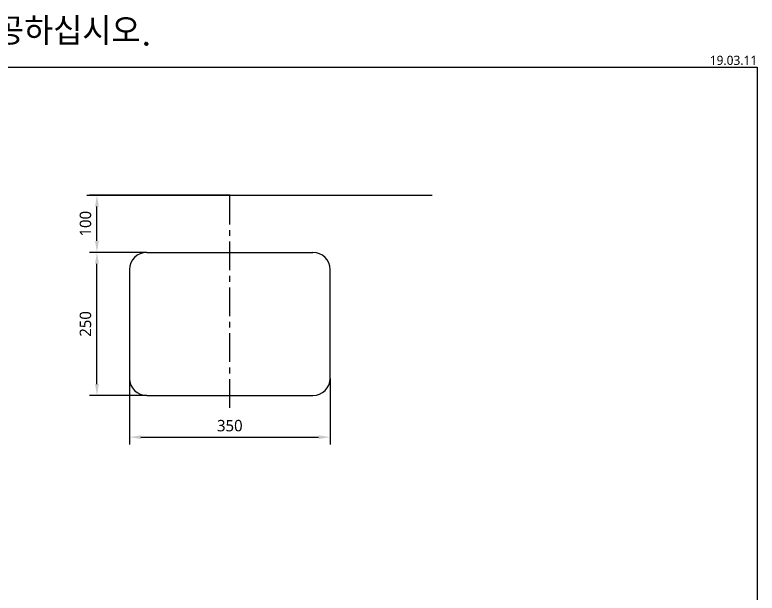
# Model space of a CAD drawing. Extents: x 9 to 3109, y -2323 to -132.
# Drawn here: x 1814 to 3109, y -1142 to -132 of the extents above; entities that cross this region are included whole.
import ezdxf

# ---------------------------------------------------------------- set-up
doc = ezdxf.new("R2010")
doc.units = 0
doc.header["$LTSCALE"] = 20
doc.header["$MEASUREMENT"] = 0
doc.linetypes.add('CENTER', pattern=[2, 1.25, -0.25, 0.25, -0.25])
doc.layers.get('0').update_dxf_attribs({"linetype": 'CONTINUOUS'})
doc.layers.get('DEFPOINTS').update_dxf_attribs({"linetype": 'CONTINUOUS'})
for name, color, linetype in [('3', 3, 'CONTINUOUS'), ('5', 5, 'CONTINUOUS'), ('CENTER', 2, 'CENTER')]:
    doc.layers.add(name, color=color, linetype=linetype)
doc.styles.add('GHS', font='romans', dxfattribs={"bigfont": 'ghs'})
doc.styles.get("Standard").update_dxf_attribs({"font": 'NanumGothic.ttf'})
doc.dimstyles.get("Standard").update_dxf_attribs({"dimtxt": 2.5, "dimasz": 2, "dimexe": 2, "dimexo": 1, "dimgap": 1.5, "dimtad": 1, "dimdec": 0, "dimlfac": 10, "dimrnd": 0.5, "dimzin": 0, "dimdsep": 46, "dimtxsty": 'Standard', "dimcen": 0, "dimclrt": 2, "dimadec": 0, "dimazin": 0, "dimtfac": 1, "dimtdec": 0, "dimtmove": 0, "dimatfit": 3, "dimfxl": 1, "dimtolj": 1, "dimtzin": 0, "dimarcsym": 0})

# ---------------------------------------------------------------- blocks, each defined once
blk = doc.blocks.new('*D75')
at = {"layer": '3', "color": 3, "lineweight": -2, "transparency": 16777216}
for p, q in [((2044.1, -546.5), (1944.3, -546.5)), ((1957.3, -776.5), (1957.3, -566.5)), ((2044.1, -796.5), (1944.3, -796.5))]:
    blk.add_line(p, q, dxfattribs=at)
at = {"layer": '3', "color": 3, "transparency": 16777216}
for points in [[(1953.9, -566.5), (1960.6, -566.5), (1957.3, -546.5)], [(1953.9, -776.5), (1960.6, -776.5), (1957.3, -796.5)]]:
    blk.add_solid(points, dxfattribs=at)
at = {"layer": 'DEFPOINTS', "color": 0, "transparency": 16777216}
for p in [(1957.3, -546.5), (2044.1, -546.5), (2044.1, -796.5)]:
    blk.add_point(p, dxfattribs=at)
at = {"layer": '3', "color": 2, "transparency": 16777216, "insert": (1937.3, -671.5), "char_height": 20, "attachment_point": 5, "rotation": 90}
blk.add_mtext('\\A1;250', dxfattribs=at)
blk = doc.blocks.new('*D76')
at = {"layer": '3', "color": 3, "lineweight": -2, "transparency": 16777216}
for p, q in [((2014.1, -766.5), (2014.1, -882.2)), ((2364.1, -766.5), (2364.1, -882.2)), ((2034.1, -869.2), (2344.1, -869.2))]:
    blk.add_line(p, q, dxfattribs=at)
at = {"layer": '3', "color": 3, "transparency": 16777216}
for points in [[(2034.1, -865.9), (2034.1, -872.5), (2014.1, -869.2)], [(2344.1, -865.9), (2344.1, -872.5), (2364.1, -869.2)]]:
    blk.add_solid(points, dxfattribs=at)
at = {"layer": 'DEFPOINTS', "color": 0, "transparency": 16777216}
for p in [(2014.1, -766.5), (2364.1, -766.5), (2364.1, -869.2)]:
    blk.add_point(p, dxfattribs=at)
at = {"layer": '3', "color": 2, "transparency": 16777216, "insert": (2189.1, -849.2), "char_height": 20, "attachment_point": 5}
blk.add_mtext('\\A1;350', dxfattribs=at)
blk = doc.blocks.new('*D81')
at = {"layer": '3', "color": 3, "lineweight": -2, "transparency": 16777216}
for p, q in [((2189.1, -446.5), (1944.3, -446.5)), ((1957.3, -526.5), (1957.3, -466.5)), ((2044.1, -546.5), (1944.3, -546.5))]:
    blk.add_line(p, q, dxfattribs=at)
at = {"layer": '3', "color": 3, "transparency": 16777216}
for points in [[(1953.9, -466.5), (1960.6, -466.5), (1957.3, -446.5)], [(1953.9, -526.5), (1960.6, -526.5), (1957.3, -546.5)]]:
    blk.add_solid(points, dxfattribs=at)
at = {"layer": 'DEFPOINTS', "color": 0, "transparency": 16777216}
for p in [(1957.3, -446.5), (2189.1, -446.5), (2044.1, -546.5)]:
    blk.add_point(p, dxfattribs=at)
at = {"layer": '3', "color": 2, "transparency": 16777216, "insert": (1937.3, -496.5), "char_height": 20, "attachment_point": 5, "rotation": 90}
blk.add_mtext('\\A1;100', dxfattribs=at)

msp = doc.modelspace()

# ---------------------------------------------------------------- linework, layer by layer
at = {"color": 7}
for p, q in [((2044.11823, -546.51491), (2334.09519, -546.51491)), ((2014.11823, -576.51491), (2014.11823, -766.51491)), ((2364.09519, -766.51491), (2364.09519, -576.51491)), ((2044.11823, -796.51491), (2334.09519, -796.51491))]:
    msp.add_line(p, q, dxfattribs=at)
for centre, start, end in [((2044.11823, -576.51491), 90, 180), ((2334.09519, -576.51491), 0, 90), ((2044.11823, -766.51491), 180, 270), ((2334.09519, -766.51491), 270, 0)]:
    msp.add_arc(centre, 30, start, end, dxfattribs=at)
at = {"layer": '5'}
msp.add_line((1939.43501, -446.51491), (2541.98018, -446.51491), dxfattribs=at)
at = {"layer": '5', "color": 212}
msp.add_lwpolyline([(9.10671, -223.14423), (3109.10671, -223.14423), (3109.10671, -2323.14423), (9.10671, -2323.14423)], close=True, dxfattribs=at)
at = {"layer": 'CENTER', "color": 2, "linetype": 'CENTER', "ltscale": 2}
msp.add_line((2189.10671, -817.76158), (2189.10671, -446.51491), dxfattribs=at)

# ---------------------------------------------------------------- texts
at = {"style": 'GHS'}
msp.add_text('*주의: 카운터 설치부 도기 허용차는 ±3%%%이므로 실측 확인 후 시공하십시오.', height=48, dxfattribs=at).set_placement((125.88496, -184.44835))
at = {"insert": (3026.45619, -203.22209), "char_height": 16, "width": 92, "attachment_point": 1, "style": 'GHS'}
msp.add_mtext('{\\fNanumGothic|b0|i0|c0|p50;19.03.11}', dxfattribs=at)

# ---------------------------------------------------------------- dimensions: what is measured, and where the dimension line sits
at = {"layer": '3'}
for base, p1, p2, picture, middle in [((1957.26137, -446.51491), (2044.11823, -546.51491), (2189.10671, -446.51491), '*D81', (1937.26137, -496.51491)), ((1957.26137, -546.51491), (2044.11823, -796.51491), (2044.11823, -546.51491), '*D75', (1937.26137, -671.51491))]:
    dim = msp.add_linear_dim(base=base, p1=p1, p2=p2, angle=90, dimstyle='Standard', override={"dimtxt": 20, "dimasz": 20, "dimexe": 13, "dimexo": 0, "dimgap": 10, "dimdec": 4, "dimlfac": 1, "dimzin": 8, "dimclrd": 3, "dimclre": 3, "dimtdec": 4}, dxfattribs=at)
    dim.commit()
    dim.dimension.update_dxf_attribs({"geometry": picture, "text_midpoint": middle})
dim = msp.add_linear_dim(base=(2364.09519, -869.21224), p1=(2014.11823, -766.51491), p2=(2364.09519, -766.51491), dimstyle='Standard', override={"dimtxt": 20, "dimasz": 20, "dimexe": 13, "dimexo": 0, "dimgap": 10, "dimdec": 4, "dimlfac": 1, "dimzin": 8, "dimclrd": 3, "dimclre": 3, "dimtdec": 4}, dxfattribs=at)
dim.commit()
dim.dimension.update_dxf_attribs({"geometry": '*D76', "text_midpoint": (2189.10671, -849.21224)})

doc.saveas('drawing.dxf')
